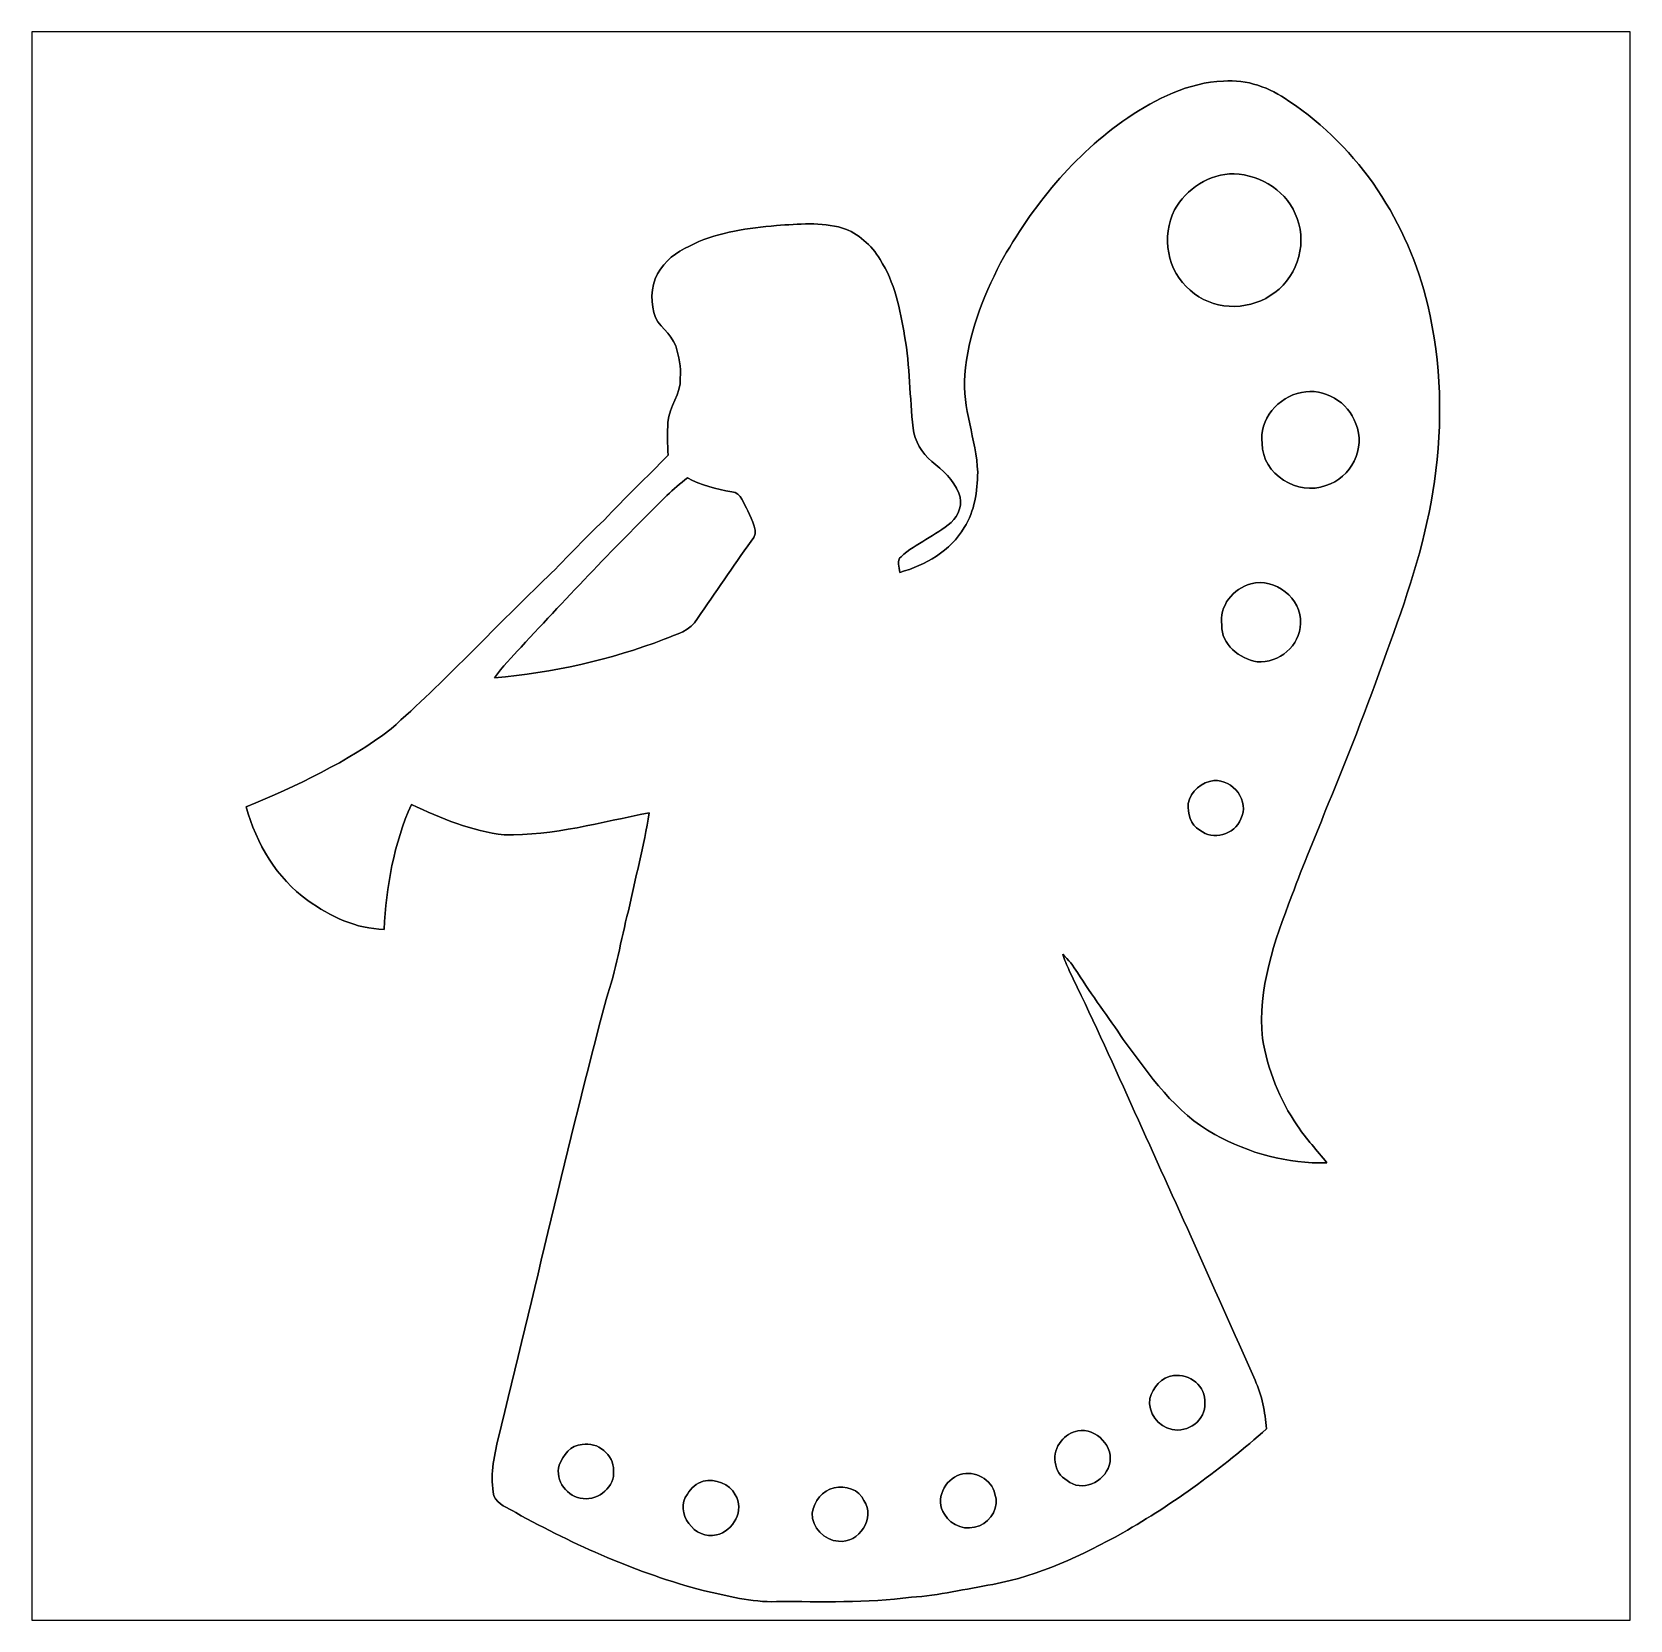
# Model space of a CAD drawing. Header units: centimetres. Extents: x -16.8 to 16.8, y -16.7 to 16.7.
import ezdxf

# ---------------------------------------------------------------- set-up
doc = ezdxf.new("R2010")
doc.units = ezdxf.units.CM
doc.header["$MEASUREMENT"] = 0
doc.layers.add('Layer 1', color=7, linetype='Continuous')

msp = doc.modelspace()

# ---------------------------------------------------------------- linework, layer by layer
at = {"layer": 'Layer 1', "color": 7}
for points, knots in [([(-16.77458, 16.66875), (-16.77458, 16.66875), (16.77458, 16.66875), (16.77458, 16.66875), (16.77458, 16.66875), (16.77458, 16.66875), (16.77458, -16.66875), (16.77458, -16.66875), (16.77458, -16.66875), (16.77458, -16.66875), (-16.77458, -16.66875), (-16.77458, -16.66875), (-16.77458, -16.66875), (-16.77458, -16.66875), (-16.77458, 16.66875), (-16.77458, 16.66875), (-16.77458, 16.66875), (-16.77458, 16.66875), (-16.77458, 16.66875), (-16.77458, 16.66875)], [0, 0, 0, 0, 0.16666667, 0.16666667, 0.16666667, 0.16666667, 0.33333333, 0.33333333, 0.33333333, 0.33333333, 0.5, 0.5, 0.5, 0.5, 0.66666667, 0.66666667, 0.66666667, 0.66666667, 1, 1, 1, 1]), ([(6.22829, 14.86711), (5.10152, 14.09559), (4.22099, 13.00762), (3.55953, 11.82229), (3.55953, 11.82229), (3.18311, 11.08816), (2.87867, 10.30005), (2.8067, 9.47208), (2.8067, 9.47208), (2.74779, 8.77217), (3.05506, 8.11671), (3.0794, 7.42456), (3.0794, 7.42456), (3.06881, 7.02592), (3.01978, 6.60823), (2.79612, 6.2671), (2.79612, 6.2671), (2.50966, 5.77215), (1.98226, 5.47441), (1.44463, 5.32448), (1.44463, 5.32448), (1.43792, 5.43384), (1.36878, 5.57212), (1.47179, 5.65326), (1.47179, 5.65326), (1.78894, 5.93584), (2.19498, 6.09741), (2.52024, 6.36976), (2.52024, 6.36976), (2.68252, 6.52216), (2.78095, 6.77298), (2.68287, 6.98782), (2.68287, 6.98782), (2.57739, 7.26863), (2.34103, 7.47042), (2.11596, 7.65492), (2.11596, 7.65492), (1.90288, 7.82743), (1.75754, 8.08073), (1.72473, 8.35378), (1.72473, 8.35378), (1.65029, 8.99724), (1.65947, 9.64988), (1.54552, 10.28876), (1.54552, 10.28876), (1.45274, 10.84404), (1.33703, 11.41483), (1.0287, 11.89567), (1.0287, 11.89567), (0.84808, 12.19376), (0.57503, 12.44141), (0.24165, 12.55324), (0.24165, 12.55324), (-0.21026, 12.67954), (-0.68404, 12.63932), (-1.14512, 12.60299), (-1.14512, 12.60299), (-1.7339, 12.55113), (-2.33292, 12.47387), (-2.87443, 12.22304), (-2.87443, 12.22304), (-3.13937, 12.09393), (-3.41348, 11.94823), (-3.57717, 11.69211), (-3.57717, 11.69211), (-3.77896, 11.43776), (-3.78919, 11.07934), (-3.72216, 10.77666), (-3.72216, 10.77666), (-3.64772, 10.49479), (-3.35492, 10.34662), (-3.25896, 10.07639), (-3.25896, 10.07639), (-3.19581, 9.85837), (-3.13796, 9.63189), (-3.16336, 9.40259), (-3.16336, 9.40259), (-3.14748, 9.06886), (-3.3969, 8.80357), (-3.42336, 8.47831), (-3.42336, 8.47831), (-3.43853, 8.24724), (-3.42971, 8.01511), (-3.41983, 7.78369), (-3.41983, 7.78369), (-3.86786, 7.32966), (-4.324, 6.88375), (-4.76356, 6.42161), (-4.76356, 6.42161), (-5.20559, 6.01698), (-5.59894, 5.56401), (-6.03391, 5.15232), (-6.03391, 5.15232), (-7.10741, 4.1208), (-8.12059, 3.02683), (-9.23537, 2.03906), (-9.23537, 2.03906), (-10.154, 1.33385), (-11.21622, 0.84949), (-12.27631, 0.39899), (-12.27631, 0.39899), (-12.06606, -0.36724), (-11.63814, -1.09749), (-10.98233, -1.56316), (-10.98233, -1.56316), (-10.51595, -1.89759), (-9.96421, -2.16041), (-9.38036, -2.17029), (-9.38036, -2.17029), (-9.33521, -1.27388), (-9.17963, -0.36971), (-8.80674, 0.45226), (-8.80674, 0.45226), (-8.18727, 0.16404), (-7.54521, -0.10866), (-6.86012, -0.18627), (-6.86012, -0.18627), (-5.82754, -0.20673), (-4.82459, 0.08184), (-3.81953, 0.27658), (-3.81953, 0.27658), (-3.92359, -0.41734), (-4.11057, -1.09502), (-4.25344, -1.78118), (-4.25344, -1.78118), (-4.41396, -2.39959), (-4.51026, -3.03424), (-4.72052, -3.63926), (-4.72052, -3.63926), (-5.53438, -6.69996), (-6.22582, -9.7917), (-6.98888, -12.8651), (-6.98888, -12.8651), (-7.08096, -13.25457), (-7.16104, -13.66167), (-7.07637, -14.06031), (-7.07637, -14.06031), (-7.00617, -14.25293), (-6.77369, -14.30831), (-6.61988, -14.41379), (-6.61988, -14.41379), (-5.37528, -15.10206), (-4.06259, -15.6845), (-2.68499, -16.04963), (-2.68499, -16.04963), (-2.17876, -16.15899), (-1.67005, -16.29904), (-1.14688, -16.28175), (-1.14688, -16.28175), (-0.20179, -16.27717), (0.74754, -16.31879), (1.68734, -16.19109), (1.68734, -16.19109), (2.26589, -16.15581), (2.82928, -16.0147), (3.39937, -15.92016), (3.39937, -15.92016), (4.36739, -15.73883), (5.26909, -15.31549), (6.12352, -14.83819), (6.12352, -14.83819), (7.20513, -14.22153), (8.21443, -13.48211), (9.14329, -12.65343), (9.14329, -12.65343), (9.10907, -12.30348), (9.05475, -11.95246), (8.90129, -11.63249), (8.90129, -11.63249), (8.46067, -10.62814), (8.00241, -9.63189), (7.56426, -8.62647), (7.56426, -8.62647), (6.70419, -6.76557), (5.89633, -4.88033), (5.00204, -3.03495), (5.00204, -3.03495), (4.94947, -2.92418), (4.90291, -2.81093), (4.86692, -2.69381), (4.86692, -2.69381), (4.98898, -2.80529), (5.08706, -2.93899), (5.17631, -3.07763), (5.17631, -3.07763), (5.47511, -3.56023), (5.82436, -4.00932), (6.13692, -4.48345), (6.13692, -4.48345), (6.68267, -5.2264), (7.22842, -6.02368), (8.05921, -6.47524), (8.05921, -6.47524), (8.77358, -6.86999), (9.59132, -7.09507), (10.41082, -7.07072), (10.41082, -7.07072), (10.20621, -6.81073), (9.97656, -6.57049), (9.79346, -6.29426), (9.79346, -6.29426), (9.41387, -5.74816), (9.16552, -5.11387), (9.06004, -4.45805), (9.06004, -4.45805), (8.95103, -3.41665), (9.30875, -2.41441), (9.67634, -1.45909), (9.67634, -1.45909), (9.91164, -0.81104), (10.18293, -0.17674), (10.4394, 0.4632), (10.4394, 0.4632), (10.90789, 1.57903), (11.33193, 2.71321), (11.73868, 3.85269), (11.73868, 3.85269), (12.13908, 4.95124), (12.50668, 6.07131), (12.66719, 7.23336), (12.66719, 7.23336), (12.84393, 8.46137), (12.81642, 9.72573), (12.52749, 10.9347), (12.52749, 10.9347), (12.12039, 12.65237), (11.09451, 14.24376), (9.61037, 15.21883), (9.61037, 15.21883), (9.21597, 15.50106), (8.72878, 15.67956), (8.23912, 15.63829), (8.23912, 15.63829), (7.50464, 15.60901), (6.82801, 15.26646), (6.22829, 14.86711)], [0, 0, 0, 0, 0.01666667, 0.01666667, 0.01666667, 0.01666667, 0.03333333, 0.03333333, 0.03333333, 0.03333333, 0.05, 0.05, 0.05, 0.05, 0.06666667, 0.06666667, 0.06666667, 0.06666667, 0.08333333, 0.08333333, 0.08333333, 0.08333333, 0.1, 0.1, 0.1, 0.1, 0.11666667, 0.11666667, 0.11666667, 0.11666667, 0.13333333, 0.13333333, 0.13333333, 0.13333333, 0.15, 0.15, 0.15, 0.15, 0.16666667, 0.16666667, 0.16666667, 0.16666667, 0.18333333, 0.18333333, 0.18333333, 0.18333333, 0.2, 0.2, 0.2, 0.2, 0.21666667, 0.21666667, 0.21666667, 0.21666667, 0.23333333, 0.23333333, 0.23333333, 0.23333333, 0.25, 0.25, 0.25, 0.25, 0.26666667, 0.26666667, 0.26666667, 0.26666667, 0.28333333, 0.28333333, 0.28333333, 0.28333333, 0.3, 0.3, 0.3, 0.3, 0.31666667, 0.31666667, 0.31666667, 0.31666667, 0.33333333, 0.33333333, 0.33333333, 0.33333333, 0.35, 0.35, 0.35, 0.35, 0.36666667, 0.36666667, 0.36666667, 0.36666667, 0.38333333, 0.38333333, 0.38333333, 0.38333333, 0.4, 0.4, 0.4, 0.4, 0.41666667, 0.41666667, 0.41666667, 0.41666667, 0.43333333, 0.43333333, 0.43333333, 0.43333333, 0.45, 0.45, 0.45, 0.45, 0.46666667, 0.46666667, 0.46666667, 0.46666667, 0.48333333, 0.48333333, 0.48333333, 0.48333333, 0.5, 0.5, 0.5, 0.5, 0.51666667, 0.51666667, 0.51666667, 0.51666667, 0.53333333, 0.53333333, 0.53333333, 0.53333333, 0.55, 0.55, 0.55, 0.55, 0.56666667, 0.56666667, 0.56666667, 0.56666667, 0.58333333, 0.58333333, 0.58333333, 0.58333333, 0.6, 0.6, 0.6, 0.6, 0.61666667, 0.61666667, 0.61666667, 0.61666667, 0.63333333, 0.63333333, 0.63333333, 0.63333333, 0.65, 0.65, 0.65, 0.65, 0.66666667, 0.66666667, 0.66666667, 0.66666667, 0.68333333, 0.68333333, 0.68333333, 0.68333333, 0.7, 0.7, 0.7, 0.7, 0.71666667, 0.71666667, 0.71666667, 0.71666667, 0.73333333, 0.73333333, 0.73333333, 0.73333333, 0.75, 0.75, 0.75, 0.75, 0.76666667, 0.76666667, 0.76666667, 0.76666667, 0.78333333, 0.78333333, 0.78333333, 0.78333333, 0.8, 0.8, 0.8, 0.8, 0.81666667, 0.81666667, 0.81666667, 0.81666667, 0.83333333, 0.83333333, 0.83333333, 0.83333333, 0.85, 0.85, 0.85, 0.85, 0.86666667, 0.86666667, 0.86666667, 0.86666667, 0.88333333, 0.88333333, 0.88333333, 0.88333333, 0.9, 0.9, 0.9, 0.9, 0.91666667, 0.91666667, 0.91666667, 0.91666667, 0.93333333, 0.93333333, 0.93333333, 0.93333333, 0.95, 0.95, 0.95, 0.95, 0.96666667, 0.96666667, 0.96666667, 0.96666667, 1, 1, 1, 1]), ([(8.46173, 13.69201), (9.03005, 13.66908), (9.60755, 13.30854), (9.78429, 12.7508), (9.78429, 12.7508), (10.00795, 12.16695), (9.75325, 11.45505), (9.22267, 11.13367), (9.22267, 11.13367), (8.71996, 10.80347), (7.99006, 10.83345), (7.54168, 11.24585), (7.54168, 11.24585), (7.0552, 11.63955), (6.93067, 12.38179), (7.21113, 12.93142), (7.21113, 12.93142), (7.45878, 13.37874), (7.94209, 13.69236), (8.46173, 13.69201)], [0, 0, 0, 0, 0.16666667, 0.16666667, 0.16666667, 0.16666667, 0.33333333, 0.33333333, 0.33333333, 0.33333333, 0.5, 0.5, 0.5, 0.5, 0.66666667, 0.66666667, 0.66666667, 0.66666667, 1, 1, 1, 1]), ([(9.87601, 9.09849), (10.35156, 9.20856), (10.86238, 8.89776), (11.01901, 8.4455), (11.01901, 8.4455), (11.24091, 7.93715), (10.91459, 7.29615), (10.38895, 7.14763), (10.38895, 7.14763), (9.8044, 6.91727), (9.05122, 7.38928), (9.05087, 8.0264), (9.05087, 8.0264), (8.97572, 8.53017), (9.39059, 9.01418), (9.87601, 9.09849)], [0, 0, 0, 0, 0.2, 0.2, 0.2, 0.2, 0.4, 0.4, 0.4, 0.4, 0.6, 0.6, 0.6, 0.6, 1, 1, 1, 1]), ([(-3.0159, 7.31202), (-2.72838, 7.15186), (-2.4063, 7.07425), (-2.08492, 7.0164), (-2.08492, 7.0164), (-1.8796, 6.99347), (-1.83233, 6.76416), (-1.7466, 6.61317), (-1.7466, 6.61317), (-1.67111, 6.42338), (-1.48308, 6.1662), (-1.67569, 5.97994), (-1.67569, 5.97994), (-2.06304, 5.44654), (-2.42429, 4.89479), (-2.80529, 4.35645), (-2.80529, 4.35645), (-2.94358, 4.09363), (-3.24803, 4.0259), (-3.4992, 3.92077), (-3.4992, 3.92077), (-4.64044, 3.48509), (-5.84518, 3.21628), (-7.06085, 3.10903), (-7.06085, 3.10903), (-6.90527, 3.34751), (-6.69608, 3.54436), (-6.50699, 3.75532), (-6.50699, 3.75532), (-5.50616, 4.83482), (-4.4958, 5.90656), (-3.44488, 6.93737), (-3.44488, 6.93737), (-3.30941, 7.07072), (-3.1623, 7.19138), (-3.0159, 7.31202)], [0, 0, 0, 0, 0.1, 0.1, 0.1, 0.1, 0.2, 0.2, 0.2, 0.2, 0.3, 0.3, 0.3, 0.3, 0.4, 0.4, 0.4, 0.4, 0.5, 0.5, 0.5, 0.5, 0.6, 0.6, 0.6, 0.6, 0.7, 0.7, 0.7, 0.7, 0.8, 0.8, 0.8, 0.8, 1, 1, 1, 1]), ([(8.81662, 5.08106), (9.32462, 5.2264), (9.88483, 4.77555), (9.85414, 4.25097), (9.85414, 4.25097), (9.85202, 3.78919), (9.40082, 3.4103), (8.94856, 3.44734), (8.94856, 3.44734), (8.57462, 3.50943), (8.1915, 3.80788), (8.20385, 4.21675), (8.20385, 4.21675), (8.14176, 4.60622), (8.44127, 4.99604), (8.81662, 5.08106)], [0, 0, 0, 0, 0.2, 0.2, 0.2, 0.2, 0.4, 0.4, 0.4, 0.4, 0.6, 0.6, 0.6, 0.6, 1, 1, 1, 1]), ([(8.03734, 0.95462), (8.44056, 0.9846), (8.80145, 0.5147), (8.60213, 0.14711), (8.60213, 0.14711), (8.4776, -0.18133), (8.01476, -0.31327), (7.74488, -0.08573), (7.74488, -0.08573), (7.54168, 0.01799), (7.48665, 0.26776), (7.49653, 0.47519), (7.49653, 0.47519), (7.54909, 0.72566), (7.78334, 0.92851), (8.03734, 0.95462)], [0, 0, 0, 0, 0.2, 0.2, 0.2, 0.2, 0.4, 0.4, 0.4, 0.4, 0.6, 0.6, 0.6, 0.6, 1, 1, 1, 1]), ([(7.19102, -11.5376), (7.52228, -11.48927), (7.88352, -11.76479), (7.8486, -12.11827), (7.8486, -12.11827), (7.87647, -12.46258), (7.48383, -12.75256), (7.15927, -12.66578), (7.15927, -12.66578), (6.86788, -12.61322), (6.6481, -12.31336), (6.69008, -12.01737), (6.69008, -12.01737), (6.75322, -11.78348), (6.94372, -11.57146), (7.19102, -11.5376)], [0, 0, 0, 0, 0.2, 0.2, 0.2, 0.2, 0.4, 0.4, 0.4, 0.4, 0.6, 0.6, 0.6, 0.6, 1, 1, 1, 1]), ([(5.17984, -12.694), (5.56824, -12.63121), (5.96688, -13.03655), (5.83988, -13.42143), (5.83988, -13.42143), (5.73758, -13.77386), (5.25745, -13.99222), (4.95723, -13.73928), (4.95723, -13.73928), (4.66937, -13.58336), (4.61821, -13.1505), (4.83376, -12.91378), (4.83376, -12.91378), (4.91172, -12.7956), (5.04719, -12.73069), (5.17984, -12.694)], [0, 0, 0, 0, 0.2, 0.2, 0.2, 0.2, 0.4, 0.4, 0.4, 0.4, 0.6, 0.6, 0.6, 0.6, 1, 1, 1, 1]), ([(-5.22323, -12.98399), (-4.90291, -12.91731), (-4.55083, -13.19847), (-4.56706, -13.53009), (-4.56706, -13.53009), (-4.52508, -13.8684), (-4.87856, -14.15627), (-5.20277, -14.12028), (-5.20277, -14.12028), (-5.5312, -14.09841), (-5.80319, -13.73964), (-5.70653, -13.41755), (-5.70653, -13.41755), (-5.62751, -13.208), (-5.46453, -12.99492), (-5.22323, -12.98399)], [0, 0, 0, 0, 0.2, 0.2, 0.2, 0.2, 0.4, 0.4, 0.4, 0.4, 0.6, 0.6, 0.6, 0.6, 1, 1, 1, 1]), ([(-2.68358, -13.75657), (-2.4317, -13.69695), (-2.13289, -13.80314), (-2.01048, -14.03809), (-2.01048, -14.03809), (-1.80164, -14.35664), (-2.05458, -14.80608), (-2.40489, -14.88193), (-2.40489, -14.88193), (-2.85044, -15.00646), (-3.30341, -14.40145), (-3.01519, -14.02362), (-3.01519, -14.02362), (-2.93652, -13.90509), (-2.82434, -13.79326), (-2.68358, -13.75657)], [0, 0, 0, 0, 0.2, 0.2, 0.2, 0.2, 0.4, 0.4, 0.4, 0.4, 0.6, 0.6, 0.6, 0.6, 1, 1, 1, 1]), ([(2.71392, -13.61546), (3.01554, -13.52091), (3.37502, -13.71071), (3.43888, -14.02362), (3.43888, -14.02362), (3.54295, -14.28362), (3.36338, -14.59018), (3.11644, -14.6879), (3.11644, -14.6879), (2.85044, -14.80397), (2.52271, -14.70131), (2.3809, -14.44731), (2.3809, -14.44731), (2.17734, -14.14427), (2.38125, -13.71141), (2.71392, -13.61546)], [0, 0, 0, 0, 0.2, 0.2, 0.2, 0.2, 0.4, 0.4, 0.4, 0.4, 0.6, 0.6, 0.6, 0.6, 1, 1, 1, 1]), ([(0.06773, -13.89697), (0.2981, -13.837), (0.59584, -13.92661), (0.68933, -14.16226), (0.68933, -14.16226), (0.95215, -14.52351), (0.58032, -15.06432), (0.15769, -15.01599), (0.15769, -15.01599), (-0.13829, -14.99764), (-0.40816, -14.7253), (-0.39194, -14.42297), (-0.39194, -14.42297), (-0.35701, -14.18237), (-0.18168, -13.94001), (0.06773, -13.89697)], [0, 0, 0, 0, 0.2, 0.2, 0.2, 0.2, 0.4, 0.4, 0.4, 0.4, 0.6, 0.6, 0.6, 0.6, 1, 1, 1, 1])]:
    msp.add_open_spline(points, degree=3, knots=knots, dxfattribs=at)
at = {"layer": 'Layer 1', "color": 9}
for points, knots in [([(6.22829, 14.86711), (6.82801, 15.26646), (7.50464, 15.60901), (8.23912, 15.63829), (8.23912, 15.63829), (8.72878, 15.67956), (9.21597, 15.50106), (9.61037, 15.21883), (9.61037, 15.21883), (11.09451, 14.24376), (12.12039, 12.65237), (12.52749, 10.9347), (12.52749, 10.9347), (12.81642, 9.72573), (12.84393, 8.46137), (12.66719, 7.23336), (12.66719, 7.23336), (12.50668, 6.07131), (12.13908, 4.95124), (11.73868, 3.85269), (11.73868, 3.85269), (11.33193, 2.71321), (10.90789, 1.57903), (10.4394, 0.4632), (10.4394, 0.4632), (10.18293, -0.17674), (9.91164, -0.81104), (9.67634, -1.45909), (9.67634, -1.45909), (9.30875, -2.41441), (8.95103, -3.41665), (9.06004, -4.45805), (9.06004, -4.45805), (9.16552, -5.11387), (9.41387, -5.74816), (9.79346, -6.29426), (9.79346, -6.29426), (9.97656, -6.57049), (10.20621, -6.81073), (10.41082, -7.07072), (10.41082, -7.07072), (9.59132, -7.09507), (8.77358, -6.86999), (8.05921, -6.47524), (8.05921, -6.47524), (7.22842, -6.02368), (6.68267, -5.2264), (6.13692, -4.48345), (6.13692, -4.48345), (5.82436, -4.00932), (5.47511, -3.56023), (5.17631, -3.07763), (5.17631, -3.07763), (5.08706, -2.93899), (4.98898, -2.80529), (4.86692, -2.69381), (4.86692, -2.69381), (4.90291, -2.81093), (4.94947, -2.92418), (5.00204, -3.03495), (5.00204, -3.03495), (5.89633, -4.88033), (6.70419, -6.76557), (7.56426, -8.62647), (7.56426, -8.62647), (8.00241, -9.63189), (8.46067, -10.62814), (8.90129, -11.63249), (8.90129, -11.63249), (9.05475, -11.95246), (9.10907, -12.30348), (9.14329, -12.65343), (9.14329, -12.65343), (8.21443, -13.48211), (7.20513, -14.22153), (6.12352, -14.83819), (6.12352, -14.83819), (5.26909, -15.31549), (4.36739, -15.73883), (3.39937, -15.92016), (3.39937, -15.92016), (2.82928, -16.0147), (2.26589, -16.15581), (1.68734, -16.19109), (1.68734, -16.19109), (0.74754, -16.31879), (-0.20179, -16.27717), (-1.14688, -16.28175), (-1.14688, -16.28175), (-1.67005, -16.29904), (-2.17876, -16.15899), (-2.68499, -16.04963), (-2.68499, -16.04963), (-4.06259, -15.6845), (-5.37528, -15.10206), (-6.61988, -14.41379), (-6.61988, -14.41379), (-6.77369, -14.30831), (-7.00617, -14.25293), (-7.07637, -14.06031), (-7.07637, -14.06031), (-7.16104, -13.66167), (-7.08096, -13.25457), (-6.98888, -12.8651), (-6.98888, -12.8651), (-6.22582, -9.7917), (-5.53438, -6.69996), (-4.72052, -3.63926), (-4.72052, -3.63926), (-4.51026, -3.03424), (-4.41396, -2.39959), (-4.25344, -1.78118), (-4.25344, -1.78118), (-4.11057, -1.09502), (-3.92359, -0.41734), (-3.81953, 0.27658), (-3.81953, 0.27658), (-4.82459, 0.08184), (-5.82754, -0.20673), (-6.86012, -0.18627), (-6.86012, -0.18627), (-7.54521, -0.10866), (-8.18727, 0.16404), (-8.80674, 0.45226), (-8.80674, 0.45226), (-9.17963, -0.36971), (-9.33521, -1.27388), (-9.38036, -2.17029), (-9.38036, -2.17029), (-9.96421, -2.16041), (-10.51595, -1.89759), (-10.98233, -1.56316), (-10.98233, -1.56316), (-11.63814, -1.09749), (-12.06606, -0.36724), (-12.27631, 0.39899), (-12.27631, 0.39899), (-11.21622, 0.84949), (-10.154, 1.33385), (-9.23537, 2.03906), (-9.23537, 2.03906), (-8.12059, 3.02683), (-7.10741, 4.1208), (-6.03391, 5.15232), (-6.03391, 5.15232), (-5.59894, 5.56401), (-5.20559, 6.01698), (-4.76356, 6.42161), (-4.76356, 6.42161), (-4.324, 6.88375), (-3.86786, 7.32966), (-3.41983, 7.78369), (-3.41983, 7.78369), (-3.42971, 8.01511), (-3.43853, 8.24724), (-3.42336, 8.47831), (-3.42336, 8.47831), (-3.3969, 8.80357), (-3.14748, 9.06886), (-3.16336, 9.40259), (-3.16336, 9.40259), (-3.13796, 9.63189), (-3.19581, 9.85837), (-3.25896, 10.07639), (-3.25896, 10.07639), (-3.35492, 10.34662), (-3.64772, 10.49479), (-3.72216, 10.77666), (-3.72216, 10.77666), (-3.78919, 11.07934), (-3.77896, 11.43776), (-3.57717, 11.69211), (-3.57717, 11.69211), (-3.41348, 11.94823), (-3.13937, 12.09393), (-2.87443, 12.22304), (-2.87443, 12.22304), (-2.33292, 12.47387), (-1.7339, 12.55113), (-1.14512, 12.60299), (-1.14512, 12.60299), (-0.68404, 12.63932), (-0.21026, 12.67954), (0.24165, 12.55324), (0.24165, 12.55324), (0.57503, 12.44141), (0.84808, 12.19376), (1.0287, 11.89567), (1.0287, 11.89567), (1.33703, 11.41483), (1.45274, 10.84404), (1.54552, 10.28876), (1.54552, 10.28876), (1.65947, 9.64988), (1.65029, 8.99724), (1.72473, 8.35378), (1.72473, 8.35378), (1.75754, 8.08073), (1.90288, 7.82743), (2.11596, 7.65492), (2.11596, 7.65492), (2.34103, 7.47042), (2.57739, 7.26863), (2.68287, 6.98782), (2.68287, 6.98782), (2.78095, 6.77298), (2.68252, 6.52216), (2.52024, 6.36976), (2.52024, 6.36976), (2.19498, 6.09741), (1.78894, 5.93584), (1.47179, 5.65326), (1.47179, 5.65326), (1.36878, 5.57212), (1.43792, 5.43384), (1.44463, 5.32448), (1.44463, 5.32448), (1.98226, 5.47441), (2.50966, 5.77215), (2.79612, 6.2671), (2.79612, 6.2671), (3.01978, 6.60823), (3.06881, 7.02592), (3.0794, 7.42456), (3.0794, 7.42456), (3.05506, 8.11671), (2.74779, 8.77217), (2.8067, 9.47208), (2.8067, 9.47208), (2.87867, 10.30005), (3.18311, 11.08816), (3.55953, 11.82229), (3.55953, 11.82229), (4.22099, 13.00762), (5.10152, 14.09559), (6.22829, 14.86711), (6.22829, 14.86711), (6.22829, 14.86711), (6.22829, 14.86711), (6.22829, 14.86711)], [0, 0, 0, 0, 0.01639344, 0.01639344, 0.01639344, 0.01639344, 0.03278689, 0.03278689, 0.03278689, 0.03278689, 0.04918033, 0.04918033, 0.04918033, 0.04918033, 0.06557377, 0.06557377, 0.06557377, 0.06557377, 0.08196721, 0.08196721, 0.08196721, 0.08196721, 0.09836066, 0.09836066, 0.09836066, 0.09836066, 0.1147541, 0.1147541, 0.1147541, 0.1147541, 0.13114754, 0.13114754, 0.13114754, 0.13114754, 0.14754098, 0.14754098, 0.14754098, 0.14754098, 0.16393443, 0.16393443, 0.16393443, 0.16393443, 0.18032787, 0.18032787, 0.18032787, 0.18032787, 0.19672131, 0.19672131, 0.19672131, 0.19672131, 0.21311475, 0.21311475, 0.21311475, 0.21311475, 0.2295082, 0.2295082, 0.2295082, 0.2295082, 0.24590164, 0.24590164, 0.24590164, 0.24590164, 0.26229508, 0.26229508, 0.26229508, 0.26229508, 0.27868852, 0.27868852, 0.27868852, 0.27868852, 0.29508197, 0.29508197, 0.29508197, 0.29508197, 0.31147541, 0.31147541, 0.31147541, 0.31147541, 0.32786885, 0.32786885, 0.32786885, 0.32786885, 0.3442623, 0.3442623, 0.3442623, 0.3442623, 0.36065574, 0.36065574, 0.36065574, 0.36065574, 0.37704918, 0.37704918, 0.37704918, 0.37704918, 0.39344262, 0.39344262, 0.39344262, 0.39344262, 0.40983607, 0.40983607, 0.40983607, 0.40983607, 0.42622951, 0.42622951, 0.42622951, 0.42622951, 0.44262295, 0.44262295, 0.44262295, 0.44262295, 0.45901639, 0.45901639, 0.45901639, 0.45901639, 0.47540984, 0.47540984, 0.47540984, 0.47540984, 0.49180328, 0.49180328, 0.49180328, 0.49180328, 0.50819672, 0.50819672, 0.50819672, 0.50819672, 0.52459016, 0.52459016, 0.52459016, 0.52459016, 0.54098361, 0.54098361, 0.54098361, 0.54098361, 0.55737705, 0.55737705, 0.55737705, 0.55737705, 0.57377049, 0.57377049, 0.57377049, 0.57377049, 0.59016393, 0.59016393, 0.59016393, 0.59016393, 0.60655738, 0.60655738, 0.60655738, 0.60655738, 0.62295082, 0.62295082, 0.62295082, 0.62295082, 0.63934426, 0.63934426, 0.63934426, 0.63934426, 0.6557377, 0.6557377, 0.6557377, 0.6557377, 0.67213115, 0.67213115, 0.67213115, 0.67213115, 0.68852459, 0.68852459, 0.68852459, 0.68852459, 0.70491803, 0.70491803, 0.70491803, 0.70491803, 0.72131148, 0.72131148, 0.72131148, 0.72131148, 0.73770492, 0.73770492, 0.73770492, 0.73770492, 0.75409836, 0.75409836, 0.75409836, 0.75409836, 0.7704918, 0.7704918, 0.7704918, 0.7704918, 0.78688525, 0.78688525, 0.78688525, 0.78688525, 0.80327869, 0.80327869, 0.80327869, 0.80327869, 0.81967213, 0.81967213, 0.81967213, 0.81967213, 0.83606557, 0.83606557, 0.83606557, 0.83606557, 0.85245902, 0.85245902, 0.85245902, 0.85245902, 0.86885246, 0.86885246, 0.86885246, 0.86885246, 0.8852459, 0.8852459, 0.8852459, 0.8852459, 0.90163934, 0.90163934, 0.90163934, 0.90163934, 0.91803279, 0.91803279, 0.91803279, 0.91803279, 0.93442623, 0.93442623, 0.93442623, 0.93442623, 0.95081967, 0.95081967, 0.95081967, 0.95081967, 0.96721311, 0.96721311, 0.96721311, 0.96721311, 1, 1, 1, 1]), ([(8.46173, 13.69201), (7.94209, 13.69236), (7.45878, 13.37874), (7.21113, 12.93142), (7.21113, 12.93142), (6.93067, 12.38179), (7.0552, 11.63955), (7.54168, 11.24585), (7.54168, 11.24585), (7.99006, 10.83345), (8.71996, 10.80347), (9.22267, 11.13367), (9.22267, 11.13367), (9.75325, 11.45505), (10.00795, 12.16695), (9.78429, 12.7508), (9.78429, 12.7508), (9.60755, 13.30854), (9.03005, 13.66908), (8.46173, 13.69201), (8.46173, 13.69201), (8.46173, 13.69201), (8.46173, 13.69201), (8.46173, 13.69201)], [0, 0, 0, 0, 0.14285714, 0.14285714, 0.14285714, 0.14285714, 0.28571429, 0.28571429, 0.28571429, 0.28571429, 0.42857143, 0.42857143, 0.42857143, 0.42857143, 0.57142857, 0.57142857, 0.57142857, 0.57142857, 0.71428571, 0.71428571, 0.71428571, 0.71428571, 1, 1, 1, 1]), ([(9.87601, 9.09849), (9.39059, 9.01418), (8.97572, 8.53017), (9.05087, 8.0264), (9.05087, 8.0264), (9.05122, 7.38928), (9.8044, 6.91727), (10.38895, 7.14763), (10.38895, 7.14763), (10.91459, 7.29615), (11.24091, 7.93715), (11.01901, 8.4455), (11.01901, 8.4455), (10.86238, 8.89776), (10.35156, 9.20856), (9.87601, 9.09849), (9.87601, 9.09849), (9.87601, 9.09849), (9.87601, 9.09849), (9.87601, 9.09849)], [0, 0, 0, 0, 0.16666667, 0.16666667, 0.16666667, 0.16666667, 0.33333333, 0.33333333, 0.33333333, 0.33333333, 0.5, 0.5, 0.5, 0.5, 0.66666667, 0.66666667, 0.66666667, 0.66666667, 1, 1, 1, 1]), ([(-3.0159, 7.31202), (-3.1623, 7.19138), (-3.30941, 7.07072), (-3.44488, 6.93737), (-3.44488, 6.93737), (-4.4958, 5.90656), (-5.50616, 4.83482), (-6.50699, 3.75532), (-6.50699, 3.75532), (-6.69608, 3.54436), (-6.90527, 3.34751), (-7.06085, 3.10903), (-7.06085, 3.10903), (-5.84518, 3.21628), (-4.64044, 3.48509), (-3.4992, 3.92077), (-3.4992, 3.92077), (-3.24803, 4.0259), (-2.94358, 4.09363), (-2.80529, 4.35645), (-2.80529, 4.35645), (-2.42429, 4.89479), (-2.06304, 5.44654), (-1.67569, 5.97994), (-1.67569, 5.97994), (-1.48308, 6.1662), (-1.67111, 6.42338), (-1.7466, 6.61317), (-1.7466, 6.61317), (-1.83233, 6.76416), (-1.8796, 6.99347), (-2.08492, 7.0164), (-2.08492, 7.0164), (-2.4063, 7.07425), (-2.72838, 7.15186), (-3.0159, 7.31202), (-3.0159, 7.31202), (-3.0159, 7.31202), (-3.0159, 7.31202), (-3.0159, 7.31202)], [0, 0, 0, 0, 0.09090909, 0.09090909, 0.09090909, 0.09090909, 0.18181818, 0.18181818, 0.18181818, 0.18181818, 0.27272727, 0.27272727, 0.27272727, 0.27272727, 0.36363636, 0.36363636, 0.36363636, 0.36363636, 0.45454545, 0.45454545, 0.45454545, 0.45454545, 0.54545455, 0.54545455, 0.54545455, 0.54545455, 0.63636364, 0.63636364, 0.63636364, 0.63636364, 0.72727273, 0.72727273, 0.72727273, 0.72727273, 0.81818182, 0.81818182, 0.81818182, 0.81818182, 1, 1, 1, 1]), ([(8.81662, 5.08106), (8.44127, 4.99604), (8.14176, 4.60622), (8.20385, 4.21675), (8.20385, 4.21675), (8.1915, 3.80788), (8.57462, 3.50943), (8.94856, 3.44734), (8.94856, 3.44734), (9.40082, 3.4103), (9.85202, 3.78919), (9.85414, 4.25097), (9.85414, 4.25097), (9.88483, 4.77555), (9.32462, 5.2264), (8.81662, 5.08106), (8.81662, 5.08106), (8.81662, 5.08106), (8.81662, 5.08106), (8.81662, 5.08106)], [0, 0, 0, 0, 0.16666667, 0.16666667, 0.16666667, 0.16666667, 0.33333333, 0.33333333, 0.33333333, 0.33333333, 0.5, 0.5, 0.5, 0.5, 0.66666667, 0.66666667, 0.66666667, 0.66666667, 1, 1, 1, 1]), ([(8.03734, 0.95462), (7.78334, 0.92851), (7.54909, 0.72566), (7.49653, 0.47519), (7.49653, 0.47519), (7.48665, 0.26776), (7.54168, 0.01799), (7.74488, -0.08573), (7.74488, -0.08573), (8.01476, -0.31327), (8.4776, -0.18133), (8.60213, 0.14711), (8.60213, 0.14711), (8.80145, 0.5147), (8.44056, 0.9846), (8.03734, 0.95462), (8.03734, 0.95462), (8.03734, 0.95462), (8.03734, 0.95462), (8.03734, 0.95462)], [0, 0, 0, 0, 0.16666667, 0.16666667, 0.16666667, 0.16666667, 0.33333333, 0.33333333, 0.33333333, 0.33333333, 0.5, 0.5, 0.5, 0.5, 0.66666667, 0.66666667, 0.66666667, 0.66666667, 1, 1, 1, 1]), ([(7.19102, -11.5376), (6.94372, -11.57146), (6.75322, -11.78348), (6.69008, -12.01737), (6.69008, -12.01737), (6.6481, -12.31336), (6.86788, -12.61322), (7.15927, -12.66578), (7.15927, -12.66578), (7.48383, -12.75256), (7.87647, -12.46258), (7.8486, -12.11827), (7.8486, -12.11827), (7.88352, -11.76479), (7.52228, -11.48927), (7.19102, -11.5376), (7.19102, -11.5376), (7.19102, -11.5376), (7.19102, -11.5376), (7.19102, -11.5376)], [0, 0, 0, 0, 0.16666667, 0.16666667, 0.16666667, 0.16666667, 0.33333333, 0.33333333, 0.33333333, 0.33333333, 0.5, 0.5, 0.5, 0.5, 0.66666667, 0.66666667, 0.66666667, 0.66666667, 1, 1, 1, 1]), ([(5.17984, -12.694), (5.04719, -12.73069), (4.91172, -12.7956), (4.83376, -12.91378), (4.83376, -12.91378), (4.61821, -13.1505), (4.66937, -13.58336), (4.95723, -13.73928), (4.95723, -13.73928), (5.25745, -13.99222), (5.73758, -13.77386), (5.83988, -13.42143), (5.83988, -13.42143), (5.96688, -13.03655), (5.56824, -12.63121), (5.17984, -12.694), (5.17984, -12.694), (5.17984, -12.694), (5.17984, -12.694), (5.17984, -12.694)], [0, 0, 0, 0, 0.16666667, 0.16666667, 0.16666667, 0.16666667, 0.33333333, 0.33333333, 0.33333333, 0.33333333, 0.5, 0.5, 0.5, 0.5, 0.66666667, 0.66666667, 0.66666667, 0.66666667, 1, 1, 1, 1]), ([(-5.22323, -12.98399), (-5.46453, -12.99492), (-5.62751, -13.208), (-5.70653, -13.41755), (-5.70653, -13.41755), (-5.80319, -13.73964), (-5.5312, -14.09841), (-5.20277, -14.12028), (-5.20277, -14.12028), (-4.87856, -14.15627), (-4.52508, -13.8684), (-4.56706, -13.53009), (-4.56706, -13.53009), (-4.55083, -13.19847), (-4.90291, -12.91731), (-5.22323, -12.98399), (-5.22323, -12.98399), (-5.22323, -12.98399), (-5.22323, -12.98399), (-5.22323, -12.98399)], [0, 0, 0, 0, 0.16666667, 0.16666667, 0.16666667, 0.16666667, 0.33333333, 0.33333333, 0.33333333, 0.33333333, 0.5, 0.5, 0.5, 0.5, 0.66666667, 0.66666667, 0.66666667, 0.66666667, 1, 1, 1, 1]), ([(-2.68358, -13.75657), (-2.82434, -13.79326), (-2.93652, -13.90509), (-3.01519, -14.02362), (-3.01519, -14.02362), (-3.30341, -14.40145), (-2.85044, -15.00646), (-2.40489, -14.88193), (-2.40489, -14.88193), (-2.05458, -14.80608), (-1.80164, -14.35664), (-2.01048, -14.03809), (-2.01048, -14.03809), (-2.13289, -13.80314), (-2.4317, -13.69695), (-2.68358, -13.75657), (-2.68358, -13.75657), (-2.68358, -13.75657), (-2.68358, -13.75657), (-2.68358, -13.75657)], [0, 0, 0, 0, 0.16666667, 0.16666667, 0.16666667, 0.16666667, 0.33333333, 0.33333333, 0.33333333, 0.33333333, 0.5, 0.5, 0.5, 0.5, 0.66666667, 0.66666667, 0.66666667, 0.66666667, 1, 1, 1, 1]), ([(2.71392, -13.61546), (2.38125, -13.71141), (2.17734, -14.14427), (2.3809, -14.44731), (2.3809, -14.44731), (2.52271, -14.70131), (2.85044, -14.80397), (3.11644, -14.6879), (3.11644, -14.6879), (3.36338, -14.59018), (3.54295, -14.28362), (3.43888, -14.02362), (3.43888, -14.02362), (3.37502, -13.71071), (3.01554, -13.52091), (2.71392, -13.61546), (2.71392, -13.61546), (2.71392, -13.61546), (2.71392, -13.61546), (2.71392, -13.61546)], [0, 0, 0, 0, 0.16666667, 0.16666667, 0.16666667, 0.16666667, 0.33333333, 0.33333333, 0.33333333, 0.33333333, 0.5, 0.5, 0.5, 0.5, 0.66666667, 0.66666667, 0.66666667, 0.66666667, 1, 1, 1, 1]), ([(0.06773, -13.89697), (-0.18168, -13.94001), (-0.35701, -14.18237), (-0.39194, -14.42297), (-0.39194, -14.42297), (-0.40816, -14.7253), (-0.13829, -14.99764), (0.15769, -15.01599), (0.15769, -15.01599), (0.58032, -15.06432), (0.95215, -14.52351), (0.68933, -14.16226), (0.68933, -14.16226), (0.59584, -13.92661), (0.2981, -13.837), (0.06773, -13.89697)], [0, 0, 0, 0, 0.2, 0.2, 0.2, 0.2, 0.4, 0.4, 0.4, 0.4, 0.6, 0.6, 0.6, 0.6, 1, 1, 1, 1])]:
    msp.add_open_spline(points, degree=3, knots=knots, dxfattribs=at)

doc.saveas('drawing.dxf')
